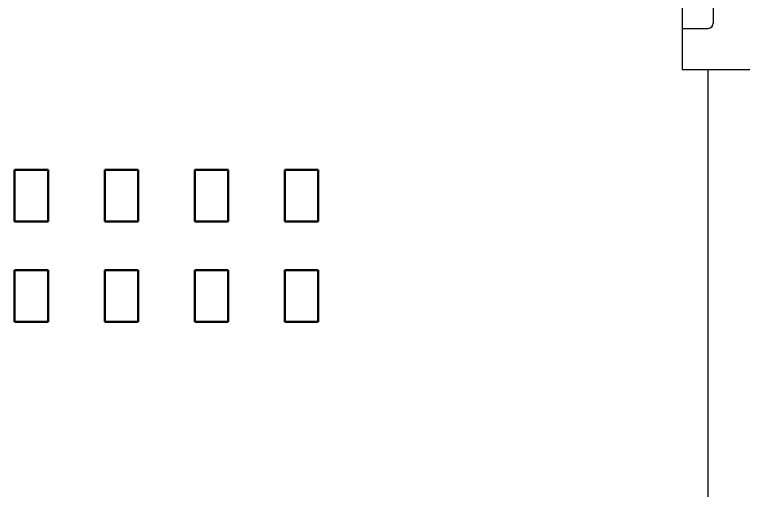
# Model space of a CAD drawing. Header units: millimetres. Extents: x 3520 to 8864, y 403 to 1747.
# Drawn here: x 5623.635 to 5627.033, y 873.701 to 875.92 of the extents above; entities that cross this region are included whole.
import ezdxf

# ---------------------------------------------------------------- set-up
doc = ezdxf.new("R2010")
doc.units = ezdxf.units.MM
doc.layers.add('main', color=5, linetype='Continuous', lineweight=50)

msp = doc.modelspace()

# ---------------------------------------------------------------- linework, layer by layer
at = {"layer": 'main', "color": 0, "lineweight": 25}
for p, q in [((5626.7479, 876.3716, 1518.358), (5626.7479, 875.6636, 1518.358)), ((5626.8919, 876.0716, 1518.358), (5626.8919, 875.8796, 1518.358)), ((5626.7479, 875.8556, 1518.358), (5626.8679, 875.8556, 1518.358)), ((5626.7479, 875.6636, 1518.358), (5626.8679, 875.6636, 1518.358)), ((5626.8679, 870.1436, 1518.358), (5626.8679, 875.6636, 1518.358)), ((5626.8679, 875.6636, 1518.358), (5627.2279, 875.6636, 1518.358))]:
    msp.add_line(p, q, dxfattribs=at)
at = {"layer": 'main', "color": 0}
for p, q in [((5623.7911, 875.1956, 1518.358), (5623.6351, 875.1956, 1518.358)), ((5623.6351, 875.1956, 1518.358), (5623.6351, 874.9556, 1518.358)), ((5623.7911, 874.9556, 1518.358), (5623.7911, 875.1956, 1518.358)), ((5624.0551, 875.1956, 1518.358), (5624.0551, 874.9556, 1518.358)), ((5624.2111, 875.1956, 1518.358), (5624.0551, 875.1956, 1518.358)), ((5624.2111, 874.9556, 1518.358), (5624.2111, 875.1956, 1518.358)), ((5624.6311, 875.1956, 1518.358), (5624.4751, 875.1956, 1518.358)), ((5624.4751, 875.1956, 1518.358), (5624.4751, 874.9556, 1518.358)), ((5624.6311, 874.9556, 1518.358), (5624.6311, 875.1956, 1518.358)), ((5625.0511, 875.1956, 1518.358), (5624.8951, 875.1956, 1518.358)), ((5624.8951, 875.1956, 1518.358), (5624.8951, 874.9556, 1518.358)), ((5625.0511, 874.9556, 1518.358), (5625.0511, 875.1956, 1518.358)), ((5623.6351, 874.9556, 1518.358), (5623.7911, 874.9556, 1518.358)), ((5624.0551, 874.9556, 1518.358), (5624.2111, 874.9556, 1518.358)), ((5624.4751, 874.9556, 1518.358), (5624.6311, 874.9556, 1518.358)), ((5624.8951, 874.9556, 1518.358), (5625.0511, 874.9556, 1518.358)), ((5623.7911, 874.7276, 1518.358), (5623.6351, 874.7276, 1518.358)), ((5623.6351, 874.7276, 1518.358), (5623.6351, 874.4876, 1518.358)), ((5623.7911, 874.4876, 1518.358), (5623.7911, 874.7276, 1518.358)), ((5624.2111, 874.7276, 1518.358), (5624.0551, 874.7276, 1518.358)), ((5624.0551, 874.7276, 1518.358), (5624.0551, 874.4876, 1518.358)), ((5624.2111, 874.4876, 1518.358), (5624.2111, 874.7276, 1518.358)), ((5624.6311, 874.7276, 1518.358), (5624.4751, 874.7276, 1518.358)), ((5624.4751, 874.7276, 1518.358), (5624.4751, 874.4876, 1518.358)), ((5624.6311, 874.4876, 1518.358), (5624.6311, 874.7276, 1518.358)), ((5624.8951, 874.7276, 1518.358), (5624.8951, 874.4876, 1518.358)), ((5625.0511, 874.7276, 1518.358), (5624.8951, 874.7276, 1518.358)), ((5625.0511, 874.4876, 1518.358), (5625.0511, 874.7276, 1518.358)), ((5623.6351, 874.4876, 1518.358), (5623.7911, 874.4876, 1518.358)), ((5624.0551, 874.4876, 1518.358), (5624.2111, 874.4876, 1518.358)), ((5624.4751, 874.4876, 1518.358), (5624.6311, 874.4876, 1518.358)), ((5624.8951, 874.4876, 1518.358), (5625.0511, 874.4876, 1518.358))]:
    msp.add_line(p, q, dxfattribs=at)
at = {"layer": 'main', "color": 0, "lineweight": 25}
msp.add_arc((5626.8679, 875.8796, 1518.358), 0.024, 270, 0, dxfattribs=at)

doc.saveas('drawing.dxf')
